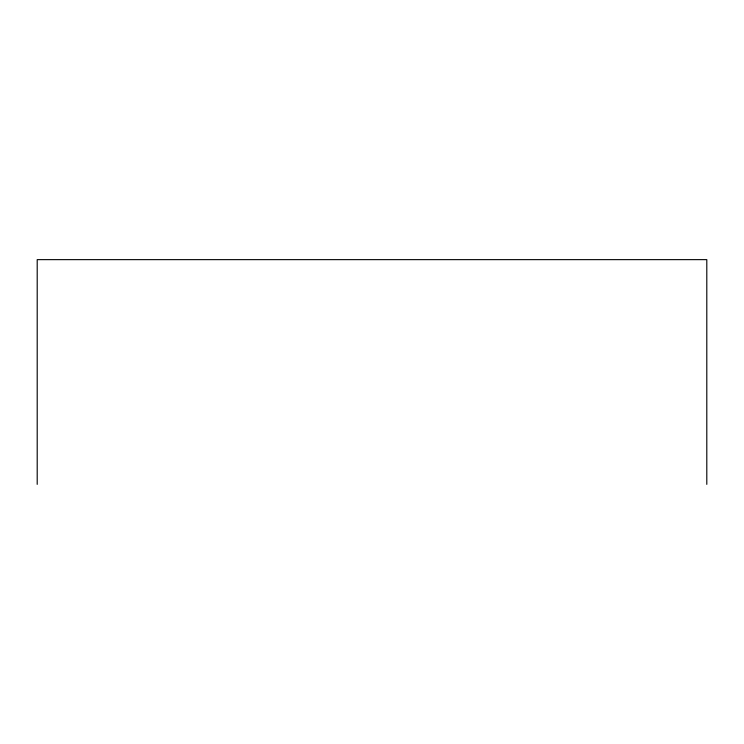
<?xml version="1.0" encoding="UTF-8"?>
<svg xmlns="http://www.w3.org/2000/svg" width="744" height="744" viewBox="0 0 744 744"><rect width="100%" height="100%" fill="white"/><g stroke="black" fill="none" stroke-linecap="round" stroke-linejoin="round"><path stroke-width="1.12" d="M706.8 484.363L706.8 259.637L37.2 259.637L37.2 484.363"/></g></svg>
